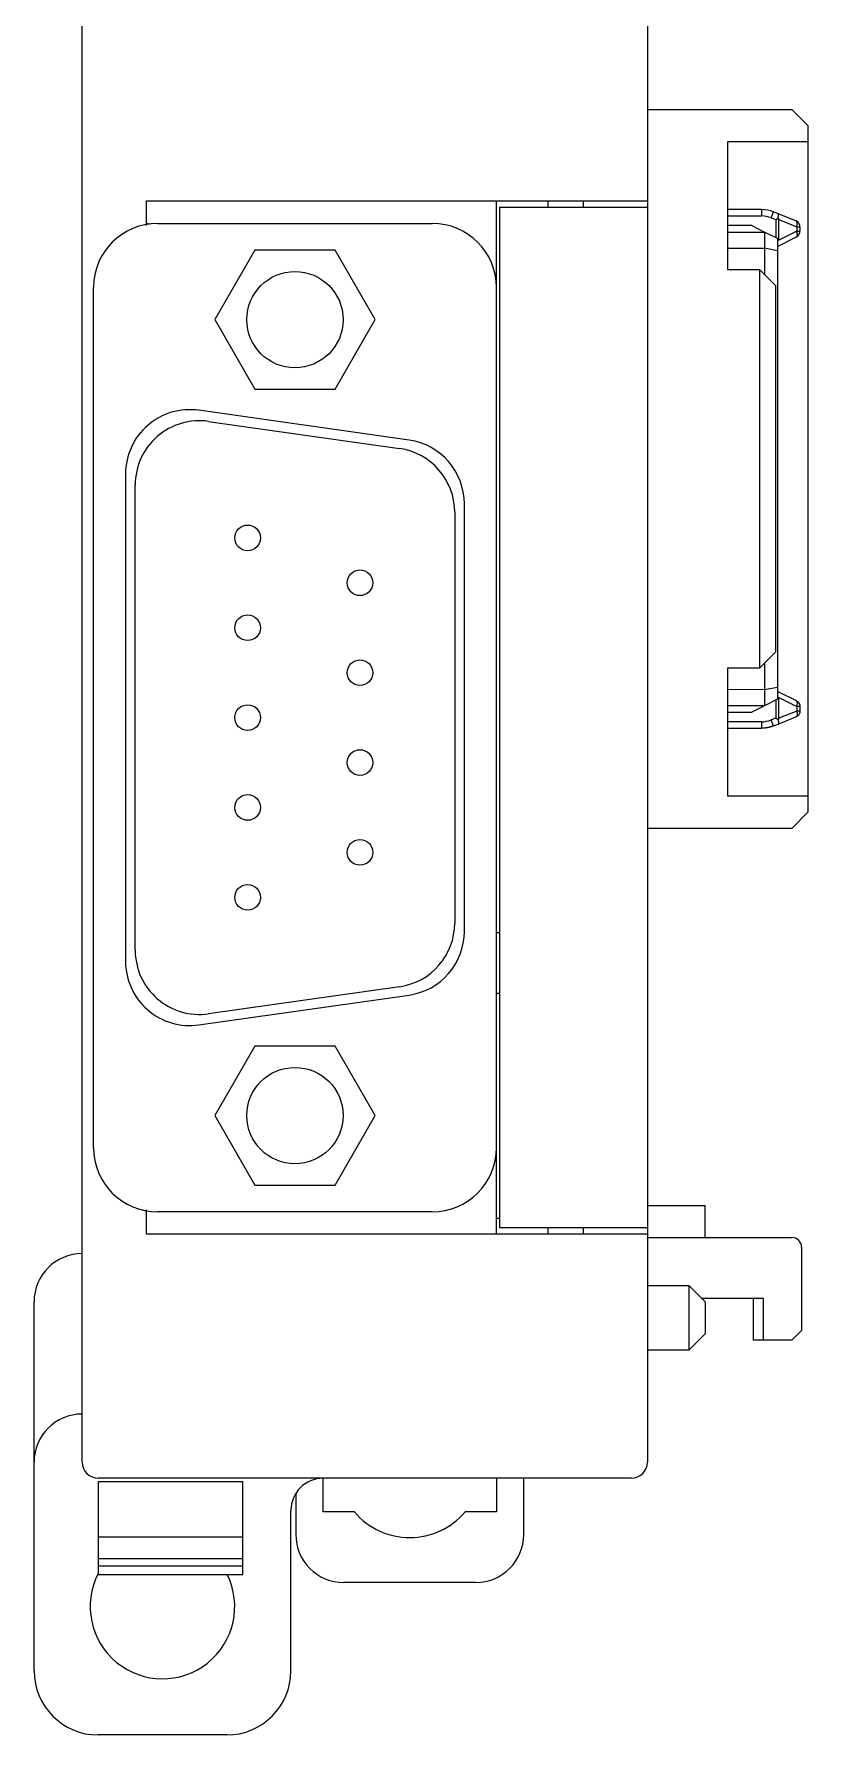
# Model space of a CAD drawing. Extents: x 206 to 231, y 159 to 265.
# Drawn here: x 206.5 to 230.6, y 159.4 to 212.4 of the extents above; entities that cross this region are included whole.
import ezdxf

# ---------------------------------------------------------------- set-up
doc = ezdxf.new("R2010")
doc.units = 0
doc.header["$MEASUREMENT"] = 0
doc.layers.get('0').update_dxf_attribs({"linetype": 'CONTINUOUS'})

msp = doc.modelspace()

# ---------------------------------------------------------------- linework, layer by layer
at = {"color": 7, "linetype": 'Continuous'}
for p, q in [((207.95425, 167.94904), (207.95425, 256.94904)), ((225.55425, 256.94904), (225.55425, 167.94904)), ((225.55425, 210.09904), (230.05425, 210.09904)), ((230.55425, 209.59904), (230.05425, 210.09904)), ((230.55425, 209.59904), (230.55425, 188.19904)), ((228.05425, 205.09904), (228.05425, 209.09904)), ((228.05425, 209.09904), (230.55425, 209.09904)), ((209.95425, 206.48228), (209.95425, 207.24904)), ((209.95425, 207.24904), (225.55425, 207.24904)), ((220.85425, 175.04904), (220.85425, 207.24904)), ((222.45425, 207.24904), (222.45426, 207.04905)), ((223.55425, 207.24904), (223.55425, 207.04904)), ((220.95425, 175.24904), (220.95425, 207.04904)), ((220.95425, 207.04904), (225.55425, 207.04904)), ((228.05425, 206.77904), (229.11166, 206.77903)), ((229.11167, 206.97904), (228.05426, 206.97905)), ((229.11166, 206.97905), (229.11166, 206.77903)), ((229.40878, 206.72181), (229.48304, 206.90753)), ((229.40878, 206.72181), (229.55113, 206.66489)), ((229.62541, 206.85057), (229.48306, 206.90752)), ((230.17853, 206.62933), (229.62541, 206.85057)), ((209.95425, 206.55632), (210.05491, 206.53344)), ((210.30425, 206.54904), (218.85425, 206.54904)), ((228.80424, 206.47904), (228.05426, 206.47904)), ((228.05426, 206.27904), (229.20426, 206.27904)), ((228.80425, 206.47904), (229.20425, 206.27904)), ((229.60424, 206.07905), (229.20426, 206.27904)), ((229.20426, 206.27904), (229.20426, 205.77754)), ((229.55113, 206.66489), (229.55114, 206.1056)), ((230.20348, 206.30515), (229.60424, 206.00553)), ((229.65035, 206.05598), (229.65035, 206.66489)), ((229.65035, 206.66489), (230.20348, 206.44363)), ((230.20348, 206.44363), (230.20348, 206.30515)), ((230.20348, 206.44363), (230.30425, 206.44363)), ((230.20348, 206.30515), (230.30425, 206.30515)), ((230.30425, 206.44363), (230.30425, 206.30515)), ((213.32925, 205.7141), (212.07925, 203.54904)), ((215.82925, 205.7141), (213.32925, 205.7141)), ((217.07925, 203.54904), (215.82925, 205.7141)), ((228.05425, 205.77904), (229.20426, 205.77754)), ((229.20426, 205.77754), (229.20425, 204.94904)), ((229.60424, 205.69619), (229.20426, 205.77754)), ((229.60425, 205.83154), (230.19369, 206.12626)), ((229.60425, 206.07904), (229.60425, 191.71904)), ((229.60425, 206.07904), (229.65036, 206.05598)), ((229.05425, 205.09904), (228.05425, 205.09904)), ((229.55425, 204.59904), (229.05425, 205.09904)), ((229.05426, 192.69905), (229.05426, 205.09905)), ((229.55425, 193.19904), (229.55425, 204.59904)), ((208.30425, 177.74904), (208.30425, 204.54904)), ((212.07925, 203.54904), (213.32925, 201.38398)), ((215.82925, 201.38398), (217.07925, 203.54904)), ((213.32925, 201.38398), (215.82925, 201.38398)), ((218.13578, 199.79337), (211.58578, 200.72465)), ((211.88578, 200.37898), (217.83578, 199.53301)), ((209.30425, 198.74457), (209.30425, 183.55351)), ((209.60425, 183.89919), (209.60425, 198.3989)), ((219.85425, 184.48479), (219.85425, 197.81329)), ((219.55425, 197.55292), (219.55425, 184.74516)), ((229.55425, 193.19904), (229.05425, 192.69904)), ((228.05425, 192.69904), (229.05425, 192.69904)), ((228.05425, 188.69904), (228.05425, 192.69904)), ((229.20425, 192.84904), (229.20426, 192.02054)), ((229.20426, 192.02054), (228.05425, 192.01904)), ((229.20426, 192.02054), (229.60424, 192.10189)), ((229.20426, 192.02054), (229.20426, 191.51903)), ((230.19369, 191.67182), (229.60425, 191.96654)), ((229.20426, 191.51903), (228.05426, 191.51903)), ((229.20425, 191.51904), (228.80425, 191.31904)), ((229.60424, 191.71903), (229.20426, 191.51903)), ((229.55114, 191.69248), (229.55113, 191.13319)), ((229.60424, 191.79255), (230.20348, 191.49293)), ((229.65036, 191.7421), (229.60425, 191.71904)), ((229.65035, 191.13319), (229.65035, 191.7421)), ((230.20348, 191.35444), (229.65035, 191.13319)), ((230.20348, 191.49293), (230.20348, 191.35444)), ((230.30425, 191.49293), (230.20348, 191.49293)), ((230.30425, 191.35444), (230.20348, 191.35444)), ((230.30425, 191.49293), (230.30425, 191.35445)), ((229.11166, 191.01905), (228.05425, 191.01904)), ((228.05426, 191.31904), (228.80424, 191.31904)), ((228.05426, 190.81905), (229.11167, 190.81904)), ((229.11166, 191.01905), (229.11166, 190.81905)), ((229.55113, 191.13319), (229.40878, 191.07626)), ((229.48304, 190.89057), (229.40878, 191.07626)), ((229.48306, 190.89056), (229.62541, 190.94751)), ((229.62541, 190.94751), (230.17853, 191.16875)), ((230.55425, 188.69904), (228.05425, 188.69904)), ((230.55425, 188.19904), (230.05425, 187.69904)), ((230.05425, 187.69904), (225.55425, 187.69904)), ((220.85425, 184.44904), (220.95424, 184.44904)), ((211.58578, 181.57343), (218.13578, 182.50471)), ((217.83578, 182.76507), (211.88578, 181.9191)), ((220.95424, 182.54904), (220.85425, 182.54904)), ((213.32925, 180.9141), (212.07925, 178.74904)), ((215.82925, 180.9141), (213.32925, 180.9141)), ((217.07925, 178.74904), (215.82925, 180.9141)), ((212.07925, 178.74904), (213.32925, 176.58398)), ((215.82925, 176.58398), (217.07925, 178.74904)), ((213.32925, 176.58398), (215.82925, 176.58398)), ((209.95425, 175.04904), (209.95425, 175.8158)), ((218.85425, 175.74904), (210.30425, 175.74904)), ((220.85425, 175.54904), (220.95425, 175.54904)), ((225.55425, 175.94904), (227.35425, 175.94904)), ((227.35425, 174.94904), (227.35425, 175.94904)), ((225.55425, 175.04904), (209.95425, 175.04904)), ((225.55425, 175.24904), (220.95425, 175.24904)), ((222.45426, 175.24905), (222.45425, 175.04904)), ((223.55425, 175.24904), (223.55425, 175.04904)), ((225.55425, 174.94904), (230.05425, 174.94904)), ((230.35425, 174.64904), (230.35425, 172.04904)), ((226.85424, 173.44905), (225.55425, 173.44905)), ((226.85424, 171.44905), (226.85424, 173.44905)), ((227.35425, 172.94904), (226.85424, 173.44905)), ((206.45425, 161.44904), (206.45425, 172.94904)), ((229.15425, 173.04904), (227.25425, 173.04904)), ((227.35425, 172.94904), (227.35425, 171.94904)), ((228.85424, 171.74904), (228.85424, 173.04903)), ((229.15426, 173.04903), (229.15426, 171.74904)), ((226.85424, 171.44905), (227.35425, 171.94904)), ((230.05425, 171.74904), (228.85425, 171.74904)), ((230.05425, 171.74904), (230.35425, 172.04904)), ((225.55425, 171.44905), (226.85424, 171.44905)), ((225.05425, 167.44904), (208.45425, 167.44904)), ((208.45425, 167.34904), (208.45425, 164.44904)), ((208.45425, 167.34904), (212.95425, 167.34903)), ((212.95425, 164.44904), (212.95425, 167.34904)), ((214.60425, 166.97582), (214.60425, 165.69904)), ((215.45425, 166.39904), (215.45424, 167.44903)), ((220.85425, 167.44904), (220.85425, 166.39904)), ((221.70425, 165.69904), (221.70425, 167.44904)), ((214.45425, 161.44904), (214.45425, 166.44904)), ((216.43378, 166.39904), (215.45425, 166.39904)), ((220.85425, 166.39904), (219.87471, 166.39904)), ((212.95425, 165.61623), (208.45424, 165.61623)), ((212.95425, 164.93623), (208.45424, 164.93623)), ((212.95425, 164.70739), (208.45424, 164.70739)), ((208.45424, 164.44903), (212.95425, 164.44903)), ((220.20425, 164.19904), (216.10425, 164.19904)), ((212.45425, 159.44904), (208.45425, 159.44904))]:
    msp.add_line(p, q, dxfattribs=at)
for points in [[(229.55113, 206.66489), (229.55558, 206.66403), (229.55644, 206.66848), (229.559835, 206.667825), (229.56049, 206.67122), (229.562695, 206.670795), (229.56312, 206.673), (229.56484, 206.67267), (229.56517, 206.67439), (229.567075, 206.674025), (229.56744, 206.67593), (229.569465, 206.675535), (229.56986, 206.67756), (229.571835, 206.677175), (229.57222, 206.67915), (229.574165, 206.678775), (229.57454, 206.68072), (229.576495, 206.680345), (229.57687, 206.6823), (229.578825, 206.681925), (229.5792, 206.68388), (229.581155, 206.683505), (229.58153, 206.68546), (229.58348, 206.68508), (229.58386, 206.68703), (229.585805, 206.686655), (229.58618, 206.6886), (229.58812, 206.68823), (229.58849, 206.69017), (229.59043, 206.68979), (229.59081, 206.69173), (229.59274, 206.69136), (229.59311, 206.69329), (229.59504, 206.69292), (229.59541, 206.69485), (229.59733, 206.69448), (229.5977, 206.6964), (229.599615, 206.696025), (229.59999, 206.69794), (229.601895, 206.697575), (229.60226, 206.69948), (229.604165, 206.699115), (229.60453, 206.70102), (229.606425, 206.700655), (229.60679, 206.70255), (229.608675, 206.702185), (229.60904, 206.70407), (229.61092, 206.70371), (229.61128, 206.70559), (229.613155, 206.705225), (229.61352, 206.7071), (229.61538, 206.70674), (229.61574, 206.7086), (229.61759, 206.70824), (229.61795, 206.71009), (229.62015, 206.71158)], [(229.62015, 206.71158), (229.622341, 206.719388), (229.62448, 206.72721), (229.626112, 206.733139), (229.62766, 206.73909), (229.628617, 206.742911), (229.62954, 206.74674), (229.630184, 206.749664), (229.63082, 206.75259), (229.631496, 206.755788), (229.63215, 206.75899), (229.632837, 206.762352), (229.63349, 206.76572), (229.634085, 206.768932), (229.63465, 206.77215), (229.635164, 206.775233), (229.63565, 206.77832), (229.636095, 206.781338), (229.63651, 206.78436), (229.636887, 206.787303), (229.63723, 206.79025), (229.637537, 206.793083), (229.63781, 206.79592), (229.638038, 206.798644), (229.63823, 206.80137), (229.638384, 206.803974), (229.6385, 206.80658), (229.63858, 206.80906), (229.63862, 206.81154), (229.638622, 206.81389), (229.63858, 206.81624), (229.638508, 206.818461), (229.63839, 206.82068), (229.638244, 206.822752), (229.63805, 206.82482), (229.637831, 206.826753), (229.63756, 206.82868), (229.637267, 206.83046), (229.63692, 206.83223), (229.636559, 206.833867), (229.63614, 206.83549), (229.63571, 206.836974), (229.63522, 206.83844), (229.634726, 206.839773), (229.63417, 206.84108), (229.633617, 206.842266), (229.633, 206.84342), (229.632381, 206.844455), (229.6317, 206.84545), (229.631019, 206.846334), (229.63028, 206.84717), (229.629547, 206.847913), (229.62876, 206.8486), (229.627973, 206.849197), (229.62714, 206.84973), (229.62542, 206.85058)], [(229.62015, 206.71158), (229.621326, 206.70983), (229.6225, 206.70808), (229.623401, 206.706746), (229.6243, 206.70541), (229.62488, 206.70454), (229.62546, 206.70367), (229.625915, 206.70299), (229.62637, 206.70231), (229.626865, 206.70156), (229.62736, 206.70081), (229.62789, 206.70001), (229.62842, 206.69921), (229.628935, 206.698425), (229.62945, 206.69764), (229.62996, 206.69687), (229.63047, 206.6961), (229.63098, 206.695325), (229.63149, 206.69455), (229.632, 206.69377), (229.63251, 206.69299), (229.633015, 206.69221), (229.63352, 206.69143), (229.634025, 206.690655), (229.63453, 206.68988), (229.635035, 206.6891), (229.63554, 206.68832), (229.636045, 206.68754), (229.63655, 206.68676), (229.637055, 206.68598), (229.63756, 206.6852), (229.63806, 206.68442), (229.63856, 206.68364), (229.63906, 206.682855), (229.63956, 206.68207), (229.640055, 206.68129), (229.64055, 206.68051), (229.64105, 206.67973), (229.64155, 206.67895), (229.642045, 206.67817), (229.64254, 206.67739), (229.643035, 206.67661), (229.64353, 206.67583), (229.64402, 206.675045), (229.64451, 206.67426), (229.645, 206.67348), (229.64549, 206.6727), (229.64598, 206.67192), (229.64647, 206.67114), (229.64696, 206.670355), (229.64745, 206.66957), (229.647935, 206.66879), (229.64842, 206.66801), (229.648905, 206.66723), (229.64939, 206.66645), (229.65035, 206.66489)], [(230.20348, 206.44363), (230.205929, 206.452661), (230.20827, 206.46172), (230.210065, 206.468649), (230.21169, 206.47562), (230.212675, 206.480193), (230.21359, 206.48478), (230.214184, 206.488394), (230.21476, 206.49201), (230.215364, 206.495986), (230.21592, 206.49997), (230.216494, 206.504181), (230.217, 206.5084), (230.217425, 206.512492), (230.21779, 206.51659), (230.218084, 206.520583), (230.21832, 206.52458), (230.218497, 206.528534), (230.21861, 206.53249), (230.218664, 206.536395), (230.21865, 206.5403), (230.21858, 206.544111), (230.21844, 206.54792), (230.218237, 206.551632), (230.21796, 206.55534), (230.217623, 206.558934), (230.21721, 206.56252), (230.21675, 206.565996), (230.21621, 206.56946), (230.215616, 206.572788), (230.21494, 206.5761), (230.214222, 206.579285), (230.21342, 206.58245), (230.212573, 206.585463), (230.21164, 206.58845), (230.210674, 206.591301), (230.20962, 206.59412), (230.208534, 206.596789), (230.20736, 206.59942), (230.206164, 206.601902), (230.20488, 206.60434), (230.203573, 206.606631), (230.20218, 206.60887), (230.200772, 206.61097), (230.19928, 206.61301), (230.19778, 206.614903), (230.1962, 206.61673), (230.194607, 206.618432), (230.19294, 206.62006), (230.191268, 206.621554), (230.18953, 206.62297), (230.187785, 206.624272), (230.18598, 206.62549), (230.184171, 206.62659), (230.18231, 206.6276), (230.17852, 206.62932)], [(230.30425, 206.44363), (230.303843, 206.451805), (230.30327, 206.45997), (230.302836, 206.466261), (230.30215, 206.47253), (230.301569, 206.476673), (230.30089, 206.4808), (230.300162, 206.484073), (230.29941, 206.48734), (230.298538, 206.490953), (230.2976, 206.49455), (230.296584, 206.498397), (230.29548, 206.50222), (230.294297, 206.505972), (230.29304, 206.5097), (230.291699, 206.513378), (230.29029, 206.51703), (230.288796, 206.520705), (230.28723, 206.52435), (230.285577, 206.528007), (230.28385, 206.53163), (230.282036, 206.535234), (230.28015, 206.5388), (230.278191, 206.542345), (230.27616, 206.54585), (230.274035, 206.549332), (230.27184, 206.55277), (230.269575, 206.556179), (230.26724, 206.55954), (230.264824, 206.56286), (230.26234, 206.56613), (230.259788, 206.569362), (230.25717, 206.57254), (230.254477, 206.575663), (230.25172, 206.57873), (230.248901, 206.581749), (230.24602, 206.58471), (230.243074, 206.587606), (230.24007, 206.59044), (230.237013, 206.593212), (230.2339, 206.59592), (230.230737, 206.598553), (230.22752, 206.60112), (230.22426, 206.603623), (230.22095, 206.60606), (230.217599, 206.608414), (230.2142, 206.6107), (230.210772, 206.612905), (230.2073, 206.61504), (230.2038, 206.617095), (230.20026, 206.61908), (230.196699, 206.620981), (230.1931, 206.62281), (230.189497, 206.624552), (230.18586, 206.62622), (230.17853, 206.62933)], [(230.19368, 206.12628), (230.19748, 206.128863), (230.20114, 206.13164), (230.20399, 206.133804), (230.20662, 206.13623), (230.208281, 206.13803), (230.20985, 206.13991), (230.210963, 206.141662), (230.21205, 206.14343), (230.21323, 206.145456), (230.21434, 206.14752), (230.215535, 206.149787), (230.21664, 206.1521), (230.217668, 206.154525), (230.21862, 206.15698), (230.219499, 206.159559), (230.22031, 206.16216), (230.221071, 206.164916), (230.22176, 206.16769), (230.222406, 206.170602), (230.22298, 206.17353), (230.223489, 206.17659), (230.22393, 206.17966), (230.224303, 206.182851), (230.22461, 206.18605), (230.224852, 206.189373), (230.22503, 206.1927), (230.225141, 206.196134), (230.22519, 206.19957), (230.22517, 206.203105), (230.22509, 206.20664), (230.224939, 206.210266), (230.22473, 206.21389), (230.224448, 206.217587), (230.22411, 206.22128), (230.223707, 206.225043), (230.22325, 206.2288), (230.22273, 206.232609), (230.22216, 206.23641), (230.221524, 206.240254), (230.22084, 206.24409), (230.220088, 206.24796), (230.21929, 206.25182), (230.218442, 206.255695), (230.21755, 206.25956), (230.216602, 206.263435), (230.21561, 206.2673), (230.214571, 206.271161), (230.21349, 206.27501), (230.212364, 206.278846), (230.2112, 206.28267), (230.210004, 206.286466), (230.20877, 206.29025), (230.207499, 206.294002), (230.20619, 206.29774), (230.20348, 206.30515)], [(230.19369, 206.12626), (230.201145, 206.130488), (230.20851, 206.13487), (230.214148, 206.138213), (230.21964, 206.14179), (230.223156, 206.144237), (230.22661, 206.14677), (230.229207, 206.148921), (230.23179, 206.15109), (230.234617, 206.153515), (230.2374, 206.15599), (230.240346, 206.158626), (230.24323, 206.16133), (230.245997, 206.164043), (230.24871, 206.16681), (230.25131, 206.169592), (230.25386, 206.17242), (230.256373, 206.175316), (230.25883, 206.17826), (230.261239, 206.181242), (230.26359, 206.18427), (230.265869, 206.187339), (230.26809, 206.19045), (230.270245, 206.19359), (230.27234, 206.19677), (230.27436, 206.199976), (230.27632, 206.20322), (230.278216, 206.206483), (230.28005, 206.20978), (230.281806, 206.213099), (230.2835, 206.21645), (230.285126, 206.219805), (230.28669, 206.22319), (230.288171, 206.226587), (230.28959, 206.23001), (230.290941, 206.233428), (230.29223, 206.23687), (230.293441, 206.240309), (230.29459, 206.24377), (230.295671, 206.247221), (230.29669, 206.25069), (230.297635, 206.254147), (230.29852, 206.25762), (230.29933, 206.261073), (230.30008, 206.26454), (230.30076, 206.267979), (230.30138, 206.27143), (230.301939, 206.274855), (230.30244, 206.27829), (230.302868, 206.281697), (230.30324, 206.28511), (230.303553, 206.288483), (230.30381, 206.29186), (230.304004, 206.295199), (230.30414, 206.29854), (230.30425, 206.30515)], [(230.20348, 191.35444), (230.205993, 191.345135), (230.20839, 191.3358), (230.210231, 191.328672), (230.21189, 191.3215), (230.212892, 191.316813), (230.21382, 191.31211), (230.214404, 191.308426), (230.21497, 191.30474), (230.215565, 191.300689), (230.21611, 191.29663), (230.216676, 191.292349), (230.21717, 191.28806), (230.217582, 191.283918), (230.21793, 191.27977), (230.2182, 191.275742), (230.21841, 191.27171), (230.218558, 191.267726), (230.21864, 191.26374), (230.21867, 191.259825), (230.21863, 191.25591), (230.218521, 191.252104), (230.21834, 191.2483), (230.218107, 191.244607), (230.2178, 191.24092), (230.217433, 191.237351), (230.21699, 191.23379), (230.216495, 191.230354), (230.21592, 191.22693), (230.215296, 191.223652), (230.21459, 191.22039), (230.213842, 191.217264), (230.21301, 191.21416), (230.212142, 191.211207), (230.21119, 191.20828), (230.210208, 191.205499), (230.20914, 191.20275), (230.208043, 191.200156), (230.20686, 191.1976), (230.205658, 191.195188), (230.20437, 191.19282), (230.203067, 191.190605), (230.20168, 191.18844), (230.20028, 191.186416), (230.1988, 191.18445), (230.197318, 191.182623), (230.19576, 191.18086), (230.194195, 191.179225), (230.19256, 191.17766), (230.190921, 191.176228), (230.18922, 191.17487), (230.187518, 191.17362), (230.18576, 191.17245), (230.184, 191.171387), (230.18219, 191.17041), (230.17852, 191.16875)], [(230.30425, 191.35445), (230.303843, 191.346275), (230.30327, 191.33811), (230.302836, 191.331819), (230.30215, 191.32555), (230.301569, 191.321407), (230.30089, 191.31728), (230.300162, 191.314007), (230.29941, 191.31074), (230.298538, 191.307127), (230.2976, 191.30353), (230.296584, 191.299683), (230.29548, 191.29586), (230.294297, 191.292108), (230.29304, 191.28838), (230.291699, 191.284702), (230.29029, 191.28105), (230.288796, 191.277375), (230.28723, 191.27373), (230.285577, 191.270073), (230.28385, 191.26645), (230.282036, 191.262846), (230.28015, 191.25928), (230.278191, 191.255735), (230.27616, 191.25223), (230.274035, 191.248748), (230.27184, 191.24531), (230.269575, 191.241901), (230.26724, 191.23854), (230.264824, 191.23522), (230.26234, 191.23195), (230.259788, 191.228718), (230.25717, 191.22554), (230.254477, 191.222417), (230.25172, 191.21935), (230.248901, 191.216331), (230.24602, 191.21337), (230.243074, 191.210479), (230.24007, 191.20765), (230.237013, 191.204873), (230.2339, 191.20216), (230.230737, 191.199527), (230.22752, 191.19696), (230.22426, 191.194457), (230.22095, 191.19202), (230.217599, 191.189671), (230.2142, 191.18739), (230.210772, 191.18518), (230.2073, 191.18304), (230.2038, 191.180985), (230.20026, 191.179), (230.196699, 191.177099), (230.1931, 191.17527), (230.189497, 191.173528), (230.18586, 191.17186), (230.17853, 191.16875)], [(230.20348, 191.49293), (230.206429, 191.501433), (230.20928, 191.50997), (230.211462, 191.516495), (230.21349, 191.52307), (230.214747, 191.527376), (230.21594, 191.5317), (230.216753, 191.535108), (230.21755, 191.53852), (230.218402, 191.54227), (230.21921, 191.54603), (230.220057, 191.550004), (230.22084, 191.55399), (230.221538, 191.557855), (230.22218, 191.56173), (230.222742, 191.565501), (230.22325, 191.56928), (230.22371, 191.573027), (230.22411, 191.57678), (230.224452, 191.580482), (230.22473, 191.58419), (230.224943, 191.587813), (230.22509, 191.59144), (230.225174, 191.594975), (230.22519, 191.59851), (230.225146, 191.601946), (230.22503, 191.60538), (230.224857, 191.608707), (230.22461, 191.61203), (230.224304, 191.615234), (230.22392, 191.61843), (230.22349, 191.621501), (230.22298, 191.62456), (230.222416, 191.627489), (230.22177, 191.6304), (230.221082, 191.633176), (230.22031, 191.63593), (230.219493, 191.638544), (230.21859, 191.64113), (230.217658, 191.643582), (230.21664, 191.646), (230.215588, 191.648276), (230.21445, 191.65051), (230.213292, 191.652609), (230.21205, 191.65466), (230.210781, 191.656583), (230.20943, 191.65845), (230.208064, 191.660192), (230.20662, 191.66187), (230.205155, 191.663424), (230.20362, 191.66491), (230.202072, 191.666283), (230.20046, 191.66758), (230.198829, 191.668771), (230.19714, 191.66988), (230.19368, 191.67183)], [(230.19369, 191.67182), (230.201145, 191.667592), (230.20851, 191.66321), (230.214148, 191.659867), (230.21964, 191.65629), (230.223156, 191.653843), (230.22661, 191.65131), (230.229207, 191.649159), (230.23179, 191.64699), (230.234617, 191.64457), (230.2374, 191.6421), (230.240346, 191.639459), (230.24323, 191.63675), (230.245997, 191.634037), (230.24871, 191.63127), (230.25131, 191.628488), (230.25386, 191.62566), (230.256373, 191.622769), (230.25883, 191.61983), (230.261239, 191.616843), (230.26359, 191.61381), (230.265869, 191.610741), (230.26809, 191.60763), (230.270245, 191.60449), (230.27234, 191.60131), (230.27436, 191.598104), (230.27632, 191.59486), (230.278216, 191.591597), (230.28005, 191.5883), (230.281806, 191.584981), (230.2835, 191.58163), (230.285126, 191.578275), (230.28669, 191.57489), (230.288171, 191.571493), (230.28959, 191.56807), (230.290941, 191.564652), (230.29223, 191.56121), (230.293441, 191.557771), (230.29459, 191.55431), (230.295671, 191.550859), (230.29669, 191.54739), (230.297635, 191.543933), (230.29852, 191.54046), (230.29933, 191.537007), (230.30008, 191.53354), (230.30076, 191.530101), (230.30138, 191.52665), (230.301939, 191.523225), (230.30244, 191.51979), (230.302868, 191.516383), (230.30324, 191.51297), (230.303553, 191.509597), (230.30381, 191.50622), (230.304004, 191.502881), (230.30414, 191.49954), (230.30425, 191.49293)], [(229.48306, 190.89056), (229.468949, 190.885219), (229.4548, 190.87998), (229.444024, 190.87598), (229.43319, 190.87214), (229.42617, 190.869735), (229.41913, 190.86739), (229.413637, 190.86569), (229.40814, 190.864), (229.40207, 190.862157), (229.39599, 190.86035), (229.389528, 190.858434), (229.38305, 190.85657), (229.376726, 190.854804), (229.37039, 190.85308), (229.36417, 190.851441), (229.35794, 190.84984), (229.35168, 190.848275), (229.34541, 190.84675), (229.339135, 190.845259), (229.33285, 190.84381), (229.326584, 190.84241), (229.32031, 190.84105), (229.314054, 190.839735), (229.30779, 190.83846), (229.301544, 190.837235), (229.29529, 190.83605), (229.289049, 190.8349), (229.2828, 190.83379), (229.276573, 190.832731), (229.27034, 190.83171), (229.264123, 190.830731), (229.2579, 190.82979), (229.251703, 190.828896), (229.2455, 190.82804), (229.239312, 190.827221), (229.23312, 190.82644), (229.226952, 190.825706), (229.22078, 190.82501), (229.214627, 190.824356), (229.20847, 190.82374), (229.202342, 190.823161), (229.19621, 190.82262), (229.190096, 190.822121), (229.18398, 190.82166), (229.177891, 190.821237), (229.1718, 190.82085), (229.165736, 190.820502), (229.15967, 190.82019), (229.153631, 190.819922), (229.14759, 190.81969), (229.141576, 190.819492), (229.13556, 190.81933), (229.129575, 190.819202), (229.12359, 190.81911), (229.11167, 190.81904)], [(229.62015, 191.08649), (229.61594, 191.08568), (229.61513, 191.08989), (229.611905, 191.089265), (229.61128, 191.09249), (229.609175, 191.092085), (229.60877, 191.09419), (229.60711, 191.09387), (229.60679, 191.09553), (229.604955, 191.095175), (229.6046, 191.09701), (229.60264, 191.09663), (229.60226, 191.09859), (229.600335, 191.098225), (229.59997, 191.10015), (229.59807, 191.09978), (229.5977, 191.10168), (229.59578, 191.10131), (229.59541, 191.10323), (229.59348, 191.10286), (229.59311, 191.10479), (229.591175, 191.104415), (229.5908, 191.10635), (229.588865, 191.105975), (229.58849, 191.10791), (229.58655, 191.10754), (229.58618, 191.10948), (229.584235, 191.109105), (229.58386, 191.11105), (229.58191, 191.11067), (229.58153, 191.11262), (229.579575, 191.112245), (229.5792, 191.1142), (229.57725, 191.11382), (229.57687, 191.11577), (229.574915, 191.115395), (229.57454, 191.11735), (229.572575, 191.116975), (229.5722, 191.11894), (229.57024, 191.11856), (229.56986, 191.12052), (229.5679, 191.12014), (229.56752, 191.1221), (229.56555, 191.12172), (229.56517, 191.12369), (229.56321, 191.12331), (229.56283, 191.12527), (229.560865, 191.124895), (229.56049, 191.12686), (229.55853, 191.12648), (229.55815, 191.12844), (229.55619, 191.12806), (229.55581, 191.13002), (229.553845, 191.129645), (229.55347, 191.13161), (229.55113, 191.13319)], [(229.65035, 191.13319), (229.649251, 191.13142), (229.64815, 191.12965), (229.647311, 191.128294), (229.64647, 191.12694), (229.64592, 191.12606), (229.64537, 191.12518), (229.64494, 191.124495), (229.64451, 191.12381), (229.644035, 191.123055), (229.64356, 191.1223), (229.64305, 191.121495), (229.64254, 191.12069), (229.64204, 191.1199), (229.64154, 191.11911), (229.641045, 191.118335), (229.64055, 191.11756), (229.640055, 191.116785), (229.63956, 191.11601), (229.63906, 191.115225), (229.63856, 191.11444), (229.638055, 191.11366), (229.63755, 191.11288), (229.63705, 191.1121), (229.63655, 191.11132), (229.636045, 191.11054), (229.63554, 191.10976), (229.635035, 191.10898), (229.63453, 191.1082), (229.634025, 191.10742), (229.63352, 191.10664), (229.633015, 191.105865), (229.63251, 191.10509), (229.632, 191.10431), (229.63149, 191.10353), (229.63098, 191.102755), (229.63047, 191.10198), (229.62996, 191.1012), (229.62945, 191.10042), (229.628935, 191.099645), (229.62842, 191.09887), (229.627905, 191.098095), (229.62739, 191.09732), (229.62688, 191.096545), (229.62637, 191.09577), (229.62585, 191.094995), (229.62533, 191.09422), (229.624815, 191.093445), (229.6243, 191.09267), (229.623785, 191.091895), (229.62327, 191.09112), (229.62275, 191.09035), (229.62223, 191.08958), (229.62171, 191.088805), (229.62119, 191.08803), (229.62015, 191.08649)], [(229.62015, 191.08649), (229.622341, 191.078682), (229.62448, 191.07086), (229.626112, 191.064931), (229.62766, 191.05898), (229.628617, 191.055164), (229.62954, 191.05134), (229.630184, 191.048411), (229.63082, 191.04548), (229.631496, 191.042282), (229.63215, 191.03908), (229.632836, 191.035723), (229.63349, 191.03236), (229.634085, 191.029148), (229.63465, 191.02593), (229.635164, 191.022847), (229.63565, 191.01976), (229.636095, 191.016742), (229.63651, 191.01372), (229.636887, 191.010777), (229.63723, 191.00783), (229.637537, 191.004997), (229.63781, 191.00216), (229.638038, 190.999436), (229.63823, 190.99671), (229.638384, 190.994106), (229.6385, 190.9915), (229.63858, 190.989015), (229.63862, 190.98653), (229.638622, 190.98418), (229.63858, 190.98183), (229.638508, 190.979614), (229.63839, 190.9774), (229.638244, 190.975328), (229.63805, 190.97326), (229.637831, 190.971327), (229.63756, 190.9694), (229.637267, 190.967615), (229.63692, 190.96584), (229.636559, 190.964203), (229.63614, 190.96258), (229.63571, 190.961101), (229.63522, 190.95964), (229.634727, 190.958303), (229.63417, 190.95699), (229.633617, 190.955809), (229.633, 190.95466), (229.632381, 190.953625), (229.6317, 190.95263), (229.631019, 190.951746), (229.63028, 190.95091), (229.629547, 190.950167), (229.62876, 190.94948), (229.627973, 190.948883), (229.62714, 190.94835), (229.62542, 190.9475)]]:
    msp.add_lwpolyline(points, dxfattribs=at)
for centre, radius in [((214.57925, 203.54904), 1.5), ((213.10425, 196.74904), 0.4), ((216.60425, 195.34904), 0.4), ((213.10425, 193.94904), 0.4), ((216.60425, 192.54904), 0.4), ((213.10425, 191.14904), 0.4), ((216.60425, 189.74904), 0.4), ((213.10425, 188.34904), 0.4), ((216.60425, 186.94904), 0.4), ((213.10425, 185.54904), 0.4), ((214.57925, 178.74904), 1.5)]:
    msp.add_circle(centre, radius, dxfattribs=at)
for centre, radius, start, end in [((229.11167, 205.97904), 1, 68.198583, 90), ((229.11167, 205.97904), 0.8, 68.198591, 90), ((210.30425, 204.54904), 2, 90, 180), ((218.85425, 204.54904), 2, 0, 90), ((211.30425, 198.74457), 2, 81.907917, 180), ((211.60425, 198.3989), 2, 81.907917, 180), ((217.55425, 197.55292), 2, 0, 81.907917), ((217.85425, 197.81329), 2, 0, 81.907917), ((229.11167, 191.81904), 0.8, 270, 291.80141), ((217.55425, 184.74516), 2, 278.09208, 0), ((217.85425, 184.48479), 2, 278.09208, 0), ((211.30425, 183.55351), 2, 180, 278.09208), ((211.60425, 183.89919), 2, 180, 278.09208), ((210.30425, 177.74904), 2, 180, 270), ((218.85425, 177.74904), 2, 270, 0), ((230.05425, 174.64904), 0.3, 0, 90), ((207.95425, 172.94904), 1.5, 90, 180), ((207.95425, 167.94904), 1.5, 90, 180), ((208.45425, 167.94904), 0.5, 180, 270), ((225.05425, 167.94904), 0.5, 270, 0), ((215.45425, 166.44904), 1, 90, 180), ((218.15425, 167.84904), 2.25, 220.12403, 319.875977), ((216.10425, 165.69904), 1.5, 180, 270), ((220.20425, 165.69904), 1.5, 270, 0), ((210.45425, 163.44904), 2.25, 152.73396, 26.387783), ((208.45425, 161.44904), 2, 180, 270), ((212.45425, 161.44904), 2, 270, 0)]:
    msp.add_arc(centre, radius, start, end, dxfattribs=at)

doc.saveas('drawing.dxf')
